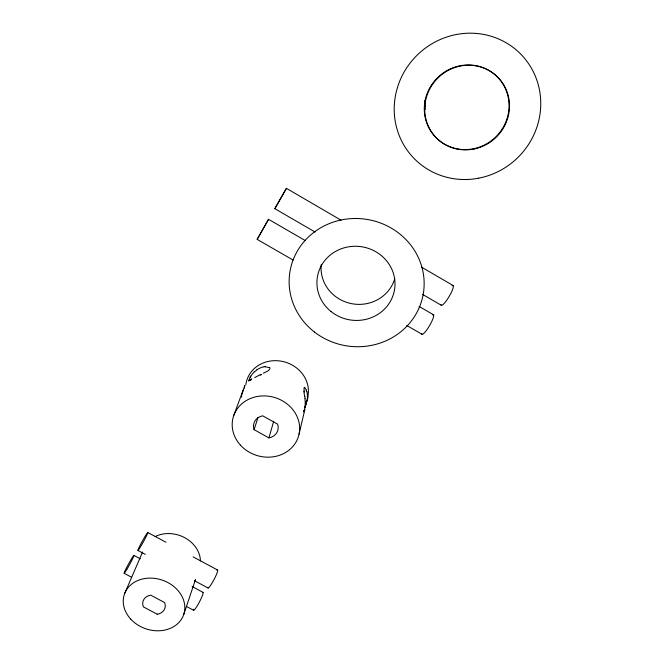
<?xml version="1.0" encoding="UTF-8"?>
<svg xmlns="http://www.w3.org/2000/svg" width="664" height="664" viewBox="0 0 664 664"><rect width="100%" height="100%" fill="white"/><g stroke="black" fill="none" stroke-linecap="round" stroke-linejoin="round"><path stroke-width="1" d="M315.118 232.06L274.83 208.687L286.416 188.335L341.064 220.199M307.366 396.931L307.291 393.677A15.231 6.823 -74.5 0 0 306.959 391.743L306.843 391.303M305.191 406.866L305.216 401.67A15.313 4.64 83.5 0 0 305.058 399.72L304.909 398.417M244.327 388.108L244.526 386.846M292.998 260.006L257.134 239.355L268.538 219.319L305.291 240.584M304.037 411.846L304.859 409.339M306.801 401.073L306.303 403.164M241.488 395.611L244.867 385.435L244.667 386.149M299.057 434.131L304.793 409.688M257.997 417.465L254.08 429.658L268.912 437.891L273.701 421.3M305.888 404.691L305.166 407.032M286.425 188.352L274.854 208.67M304.892 407.879L305.025 407.464M183.795 614.333L195.515 579.498M233.786 415.448L243.29 389.702M257.192 239.322L268.513 219.327M124.716 593.384L142.594 551.975M249.946 377.086L254.353 371.641M256.877 369.632L261.433 367.424A15.463 9.57 -45.1 0 1 263.01 367.026L264.031 366.877M251.54 379.468L250.311 380.19M254.735 377.592L258.03 375.824A15.214 2.067 -26.5 0 1 260.388 374.637L260.977 374.355M249.581 380.588L248.56 380.879M263.309 373.251L267.567 371.151A7.86 3.096 -16.2 0 0 269.601 367.375M265.509 366.794L269.061 367.574M124.135 573.289L131.447 577.182M186.318 606.373L193.639 610.266M137.954 550.464L145.242 554.365M194.436 580.693L208.098 588.014M133.904 555.403L140.27 558.806M192.112 586.511L203.018 592.346M147.806 532.503A10.25 0.631 -61.2 0 1 140.768 546.406A10.25 0.631 -61.2 0 1 140.013 545.517A10.25 0.631 -61.2 0 1 147.806 532.503L165.934 542.247M193.133 556.872L217.609 570.036M406.7 325.468L422.063 334.307M419.125 306.453L433.467 314.744M422.545 294.384L441.344 305.291M421.706 267.219L453.064 285.503M304.809 387.693L306.278 389.726M304.651 396.474L303.788 391.079M245.871 384.564A31.623 28.635 16.6 0 1 285.528 362.212A31.623 28.635 16.6 0 1 305.598 402.965M268.912 437.891A12.467 11.122 16.5 0 0 277.627 424.13L262.72 415.83A12.467 11.122 16.5 0 0 254.08 429.658M244.584 386.025A10.433 0.598 -85 0 1 244.717 385.601M241.505 397.163A11.23 4.175 -77.1 0 1 241.696 396.167M248.743 380.646A10.699 1.361 -54.1 0 1 250.917 376.206M254.561 371.857A11.321 5.719 -42.3 0 1 256.96 369.931M264.098 366.736A16.384 9.362 -40.3 0 1 265.575 366.677M260.305 375.118A16.235 0.415 -25.6 0 1 261.516 374.537M248.892 380.721A11.529 1.046 -27.4 0 1 251.722 378.762M250.859 379.733A10.541 0.822 -36.3 0 1 250.071 380.19M304.311 410.933A10.641 0.847 -67.3 0 1 303.639 411.746M303.506 411.464A10.641 0.847 -67.3 0 1 303.697 410.418M304.909 406.144A11.271 2.158 88.1 0 1 304.66 408.493M304.817 396.3A16.185 3.519 83.5 0 1 305.1 398.358M304.411 392.001A7.827 1.278 75.6 0 1 304.751 387.419M306.112 390.108A16.285 6.316 -80.2 0 1 306.619 391.71M307.839 396.549A11.479 4.673 -76 0 1 307.258 401.106M306.394 403.289A10.475 1.942 -77 0 1 305.946 404.899M155.144 536.587A29.307 24.526 19.2 0 1 184.716 537.691A29.307 24.526 19.2 0 1 200.437 560.939M216.945 570.301A10.167 1.32 -62.1 0 1 213.991 579.614A10.167 1.32 -62.1 0 1 207.94 587.316M202.487 592.595A10.118 1.278 -62.3 0 1 199.2 602.414A10.118 1.278 -62.3 0 1 193.581 609.228M425.334 109.361A41.425 39.873 -46.2 0 1 424.611 105.277M425.134 106.315A41.425 39.873 -46.1 0 1 424.711 100.571M394.789 278.556A37.591 35.806 8.2 0 1 351.787 303.697A37.591 35.806 8.2 0 1 321.21 264.646M451.993 285.802A11.504 2.2 -59.3 0 1 449.379 296.078A11.504 2.2 -59.3 0 1 441.045 304.577M432.48 314.943A11.329 2.15 -59.6 0 1 429.849 325.111A11.329 2.15 -59.6 0 1 421.706 333.718M157.21 614.217L143.391 606.896A11.495 9.42 19 0 1 150.711 595.176L164.606 602.555A11.495 9.42 19 0 1 157.21 614.217M240.451 445.154A34.013 30.328 16.5 0 0 297.804 438.331A34.013 30.328 16.5 0 0 259.508 396.159A34.013 30.328 16.5 0 0 240.451 445.154M130.775 619.155A31.349 25.688 19 0 0 183.148 616.043A31.349 25.688 19 0 0 148.197 578.17A31.349 25.688 19 0 0 130.775 619.155M126.832 569.421A10.192 0.614 -61.3 0 0 133.937 555.428A10.192 0.614 -61.3 0 0 126.301 568.185A10.192 0.614 -61.3 0 0 126.832 569.421M478.669 178.184A74.6 71.803 -43.9 0 0 524.593 58.374A74.6 71.803 -43.9 0 0 399.172 82.502A74.6 71.803 -43.9 0 0 478.669 178.184M474.644 148.512A43.152 41.541 -43.9 0 0 498.73 78.41A43.152 41.541 -43.9 0 0 426.628 94.927A43.152 41.541 -43.9 0 0 474.644 148.512M474.27 148.96A43.152 41.533 -43.8 0 0 499.71 79.282A43.152 41.533 -43.8 0 0 427.35 94.404A43.152 41.533 -43.8 0 0 474.27 148.96M314.562 332.108A67.587 64.035 8.6 0 0 423.4 293.173A67.587 64.035 8.6 0 0 331.975 222.564A67.587 64.035 8.6 0 0 314.562 332.108M330.962 311.457A39.093 37.043 8.7 0 0 394.433 290.243A39.093 37.043 8.7 0 0 342.458 248.344A39.093 37.043 8.7 0 0 330.962 311.457"/></g></svg>
